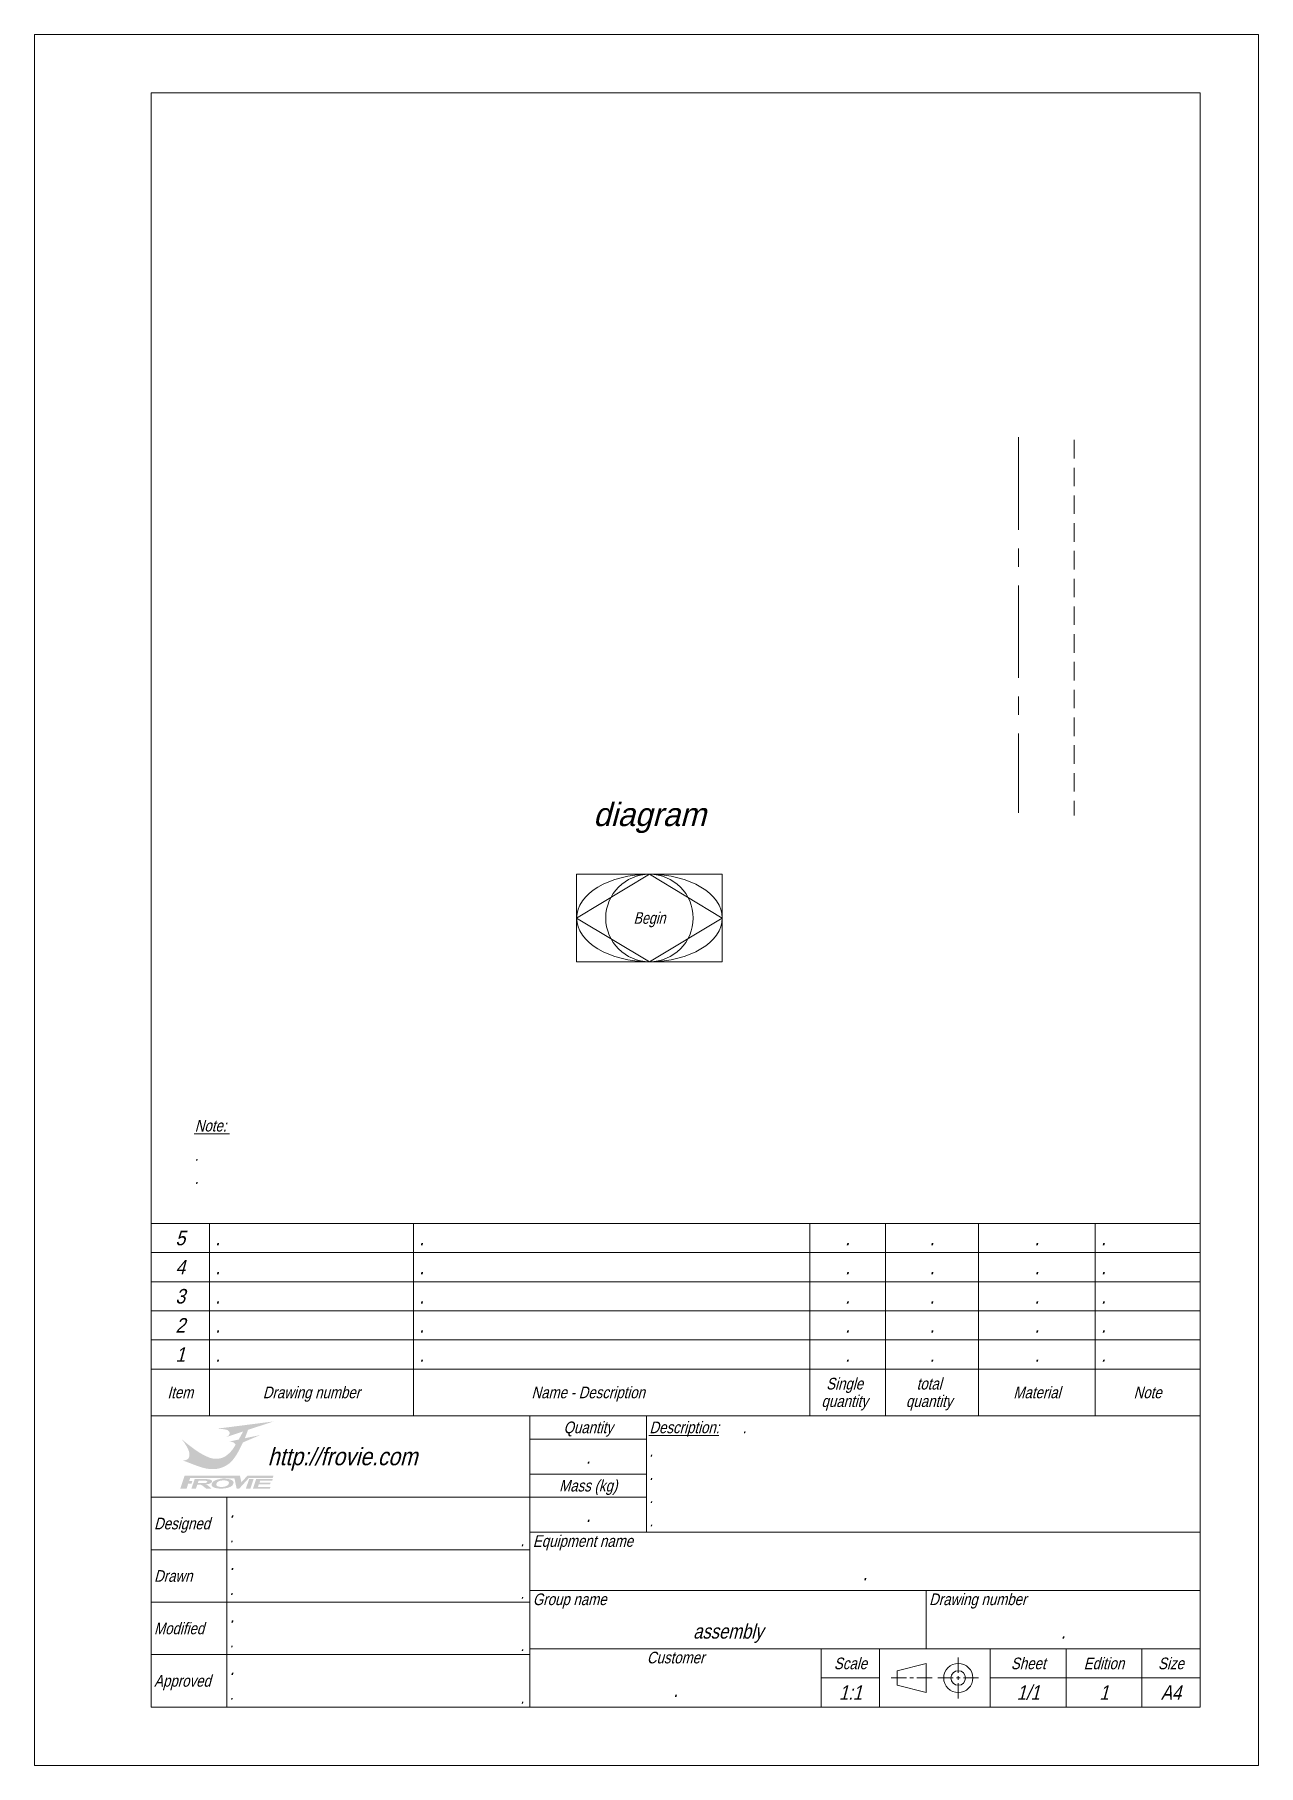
# Model space of a CAD drawing. Header units: millimetres. Extents: x 21 to 1591, y 51 to 2900.
# Drawn here: x 21.5 to 231.5, y 51.2 to 348.2 of the extents above; entities that cross this region are included whole.
import ezdxf
from ezdxf.enums import TextEntityAlignment as Align

# ---------------------------------------------------------------- set-up
doc = ezdxf.new("R2010")
doc.units = ezdxf.units.MM
doc.header["$LTSCALE"] = 0.5
doc.linetypes.add('CENTER', pattern=[50.8, 31.75, -6.35, 6.35, -6.35])
doc.linetypes.add('HIDDEN', pattern=[9.525, 6.35, -3.175])
doc.layers.get('0').update_dxf_attribs({"color": 9, "lineweight": 15})
doc.layers.get('Defpoints').update_dxf_attribs({"color": 9, "lineweight": 15})
for name, color, linetype, lineweight in [('Bill', 9, 'Continuous', 18), ('Namebox', 9, 'Continuous', 20), ('Notes', 4, 'Continuous', 20)]:
    doc.layers.add(name, color=color, linetype=linetype, lineweight=lineweight)
doc.styles.add('Capital', font='vnfonth.shx', dxfattribs={"width": 0.9, "oblique": 15})
doc.styles.add('Longhand', font='vnfont.shx', dxfattribs={"width": 0.85, "oblique": 15})

# ---------------------------------------------------------------- blocks, each defined once
blk = doc.blocks.new('A$C22B54562')
at = {"linetype": 'Continuous', "lineweight": 0, "true_color": 0x0000fe}
h = blk.add_hatch(color=5, dxfattribs=at)
edge = h.paths.add_edge_path()
edge.add_spline(control_points=[(138.5, 108), (139.6, 110.7), (141, 114.5), (142.9, 119.5), (142.9, 119.5), (142.9, 119.5), (145.2, 126), (145.2, 126), (145.2, 126), (145.2, 126), (200, 144), (200, 144), (200, 144), (200, 144), (78.3, 128.4), (78.3, 128.4), (78.3, 128.4), (78.3, 128.4), (84.4, 128.1), (84.4, 128.1), (84.4, 128.1), (89.1, 127.8), (92.8, 127.5), (95.6, 127), (95.6, 127), (101, 126.3), (104.3, 124.2), (105.5, 120.6), (105.5, 120.6), (106.4, 118.1), (105.6, 115.7), (103, 113.3), (103, 113.3), (102.2, 112.6), (101.3, 112), (100.3, 111.3), (100.3, 111.3), (100.3, 111.3), (99, 110.7), (99, 110.7), (99, 110.7), (99, 110.7), (134.8, 122.5), (134.8, 122.5), (134.8, 122.5), (134.8, 122.5), (125.3, 105.2), (125.3, 105.2), (125.3, 105.2), (125.3, 105.2), (105.3, 100.9), (105.3, 100.9), (105.3, 100.9), (109.9, 100.8), (113.5, 99.7), (116.1, 97.5), (116.1, 97.5), (117.5, 96.4), (118.3, 95.4), (118.6, 94.3), (118.6, 94.3), (114.9, 86.9), (109.9, 80.5), (103.9, 75), (103.9, 75), (100.9, 72.2), (98.2, 70.2), (96, 68.9), (96, 68.9), (93.4, 67.2), (90, 65.9), (85.9, 64.9), (85.9, 64.9), (77.5, 62.9), (69.5, 63.5), (61.7, 66.7), (61.7, 66.7), (53.9, 69.9), (46.3, 73.8), (38.8, 78.5), (38.8, 78.5), (38.8, 78.5), (30, 84.6), (30, 84.6), (30, 84.6), (16.3, 94.7), (6.5, 102.6), (0.7, 108.2), (0.7, 108.2), (4.1, 104.7), (7.5, 100.4), (10.8, 95.1), (10.8, 95.1), (13.1, 91.5), (14.8, 88.6), (15.8, 86.4), (15.8, 86.4), (17.3, 83.1), (18.2, 80.7), (18.6, 79.4), (18.6, 79.4), (19.9, 75), (19.9, 71.1), (18.9, 67.6), (18.9, 67.6), (17.8, 64.1), (15.2, 61.9), (11, 60.9), (11, 60.9), (9.7, 60.6), (8.3, 60.5), (6.9, 60.5), (6.9, 60.5), (6.9, 60.5), (5, 60.6), (5, 60.6), (5, 60.6), (5, 60.6), (29.6, 51.1), (29.6, 51.1), (29.6, 51.1), (36.9, 48.3), (43.4, 46.1), (49.2, 44.5), (49.2, 44.5), (53.7, 43.3), (57.7, 42.5), (61.4, 42.2), (61.4, 42.2), (64, 41.9), (67.4, 41.7), (71.4, 41.7), (71.4, 41.7), (77.3, 41.7), (83.6, 42.9), (90.3, 45.5), (90.3, 45.5), (95.5, 47.5), (100.3, 50.2), (104.6, 53.6), (104.6, 53.6), (107.9, 55.9), (111.3, 59.6), (115, 64.5), (115, 64.5), (117.3, 67.6), (119.5, 70.7), (121.5, 74.1), (121.5, 74.1), (123.1, 76.6), (127.4, 84.9), (134.4, 99), (134.4, 99), (134.4, 99), (171.1, 114.7), (171.1, 114.7), (171.1, 114.7), (171.1, 114.7), (138.5, 108), (138.5, 108)], knot_values=[0, 0, 0, 0, 0.025, 0.025, 0.025, 0.025, 0.05, 0.05, 0.05, 0.05, 0.075, 0.075, 0.075, 0.075, 0.1, 0.1, 0.1, 0.1, 0.125, 0.125, 0.125, 0.125, 0.15, 0.15, 0.15, 0.15, 0.175, 0.175, 0.175, 0.175, 0.2, 0.2, 0.2, 0.2, 0.225, 0.225, 0.225, 0.225, 0.25, 0.25, 0.25, 0.25, 0.275, 0.275, 0.275, 0.275, 0.3, 0.3, 0.3, 0.3, 0.325, 0.325, 0.325, 0.325, 0.35, 0.35, 0.35, 0.35, 0.375, 0.375, 0.375, 0.375, 0.4, 0.4, 0.4, 0.4, 0.425, 0.425, 0.425, 0.425, 0.45, 0.45, 0.45, 0.45, 0.475, 0.475, 0.475, 0.475, 0.5, 0.5, 0.5, 0.5, 0.525, 0.525, 0.525, 0.525, 0.55, 0.55, 0.55, 0.55, 0.575, 0.575, 0.575, 0.575, 0.6, 0.6, 0.6, 0.6, 0.625, 0.625, 0.625, 0.625, 0.65, 0.65, 0.65, 0.65, 0.675, 0.675, 0.675, 0.675, 0.7, 0.7, 0.7, 0.7, 0.725, 0.725, 0.725, 0.725, 0.75, 0.75, 0.75, 0.75, 0.775, 0.775, 0.775, 0.775, 0.8, 0.8, 0.8, 0.8, 0.825, 0.825, 0.825, 0.825, 0.85, 0.85, 0.85, 0.85, 0.875, 0.875, 0.875, 0.875, 0.9, 0.9, 0.9, 0.9, 0.925, 0.925, 0.925, 0.925, 0.95, 0.95, 0.95, 0.95, 0.975, 0.975, 0.975, 0.975, 1, 1, 1, 1], degree=3, periodic=0)
at = {"linetype": 'Continuous', "lineweight": 0, "true_color": 0xfe0000}
h = blk.add_hatch(color=1, dxfattribs=at)
edge = h.paths.add_edge_path()
edge.add_spline(control_points=[(138.7, 115.8), (138.7, 115.8), (143.5, 128), (143.5, 128), (143.5, 128), (143.5, 128), (173, 137.7), (173, 137.7), (173, 137.7), (173, 137.7), (99.9, 128.4), (99.9, 128.4), (99.9, 128.4), (104.6, 126.7), (107.3, 124.2), (108.1, 120.9), (108.1, 120.9), (108.5, 119.2), (108.3, 117.5), (107.7, 116), (107.7, 116), (128.5, 122.9), (139, 126.4), (139, 126.5), (139, 126.5), (134.8, 117.7), (129.7, 108.1), (123.8, 97.8), (123.8, 97.8), (117.8, 87.5), (113.3, 80.5), (110.2, 76.9), (110.2, 76.9), (106.3, 72.1), (101.4, 68.3), (95.7, 65.4), (95.7, 65.4), (88, 61.4), (79.9, 59.8), (71.3, 60.5), (71.3, 60.5), (63.3, 61.2), (52, 66), (37.5, 74.8), (37.5, 74.8), (33.1, 77.6), (28.5, 80.5), (23.8, 83.8), (23.8, 83.8), (23.8, 83.8), (18.3, 87.8), (18.3, 87.8), (18.3, 87.8), (18.3, 87.8), (20.8, 81.8), (20.8, 81.8), (20.8, 81.8), (22.4, 77.3), (23.2, 73.6), (23.1, 70.6), (23.1, 70.6), (23, 68.1), (22.1, 65.4), (20.2, 62.8), (20.2, 62.8), (19.3, 61.5), (18.4, 60.5), (17.5, 59.8), (17.5, 59.8), (17.5, 59.8), (19.9, 58.7), (19.9, 58.7), (19.9, 58.7), (22.7, 57.5), (27.1, 55.7), (33, 53.5), (33, 53.5), (38, 51.6), (41.5, 50.3), (43.2, 49.7), (43.2, 49.7), (46.6, 48.4), (49.8, 47.5), (52.9, 46.8), (52.9, 46.8), (60, 45.1), (66.6, 44.4), (72.7, 44.6), (72.7, 44.6), (85.6, 45.2), (96.8, 50.1), (106.3, 59.3), (106.3, 59.3), (112.8, 65.7), (119.4, 75.3), (126.1, 88.4), (126.1, 88.4), (130.5, 96.9), (134.7, 106), (138.7, 115.8)], knot_values=[0, 0, 0, 0, 0.04, 0.04, 0.04, 0.04, 0.08, 0.08, 0.08, 0.08, 0.12, 0.12, 0.12, 0.12, 0.16, 0.16, 0.16, 0.16, 0.2, 0.2, 0.2, 0.2, 0.24, 0.24, 0.24, 0.24, 0.28, 0.28, 0.28, 0.28, 0.32, 0.32, 0.32, 0.32, 0.36, 0.36, 0.36, 0.36, 0.4, 0.4, 0.4, 0.4, 0.44, 0.44, 0.44, 0.44, 0.48, 0.48, 0.48, 0.48, 0.52, 0.52, 0.52, 0.52, 0.56, 0.56, 0.56, 0.56, 0.6, 0.6, 0.6, 0.6, 0.64, 0.64, 0.64, 0.64, 0.68, 0.68, 0.68, 0.68, 0.72, 0.72, 0.72, 0.72, 0.76, 0.76, 0.76, 0.76, 0.8, 0.8, 0.8, 0.8, 0.84, 0.84, 0.84, 0.84, 0.88, 0.88, 0.88, 0.88, 0.92, 0.92, 0.92, 0.92, 0.96, 0.96, 0.96, 0.96, 1, 1, 1, 1], degree=3, periodic=0)
edge = h.paths.add_edge_path(flags=17)
edge.add_spline(control_points=[(120, 96.3), (120, 96.3), (123.8, 102.9), (123.8, 102.9), (123.8, 102.9), (123.8, 102.9), (113.9, 100.9), (113.9, 100.9), (113.9, 100.9), (116.2, 100.3), (117.9, 99.4), (119, 98.1), (119, 98.1), (119.5, 97.5), (119.9, 96.9), (120, 96.3)], knot_values=[0, 0, 0, 0, 0.25, 0.25, 0.25, 0.25, 0.5, 0.5, 0.5, 0.5, 0.75, 0.75, 0.75, 0.75, 1, 1, 1, 1], degree=3, periodic=0)
edge = h.paths.add_edge_path(flags=17)
edge.add_spline(control_points=[(137.4, 105.8), (137.4, 105.8), (152.1, 108.9), (152.1, 108.9), (152.1, 108.9), (152.1, 108.9), (135.7, 101.9), (135.7, 101.9), (135.7, 101.9), (135.7, 101.9), (137.4, 105.8), (137.4, 105.8)], knot_values=[0, 0, 0, 0, 0.333333, 0.333333, 0.333333, 0.333333, 0.666667, 0.666667, 0.666667, 0.666667, 1, 1, 1, 1], degree=3, periodic=0)
at = {"linetype": 'Continuous', "lineweight": 0, "true_color": 0x0000fe}
h = blk.add_hatch(color=5, dxfattribs=at)
edge = h.paths.add_edge_path()
edge.add_spline(control_points=[(198.1, 22.5), (198.1, 22.5), (199.9, 27.8), (199.9, 27.8), (199.9, 27.8), (199.9, 27.8), (144.1, 27.8), (144.1, 27.8), (144.1, 27.8), (144.1, 27.8), (131, 13.4), (131, 13.4), (131, 13.4), (131, 13.4), (127.9, 27.8), (127.9, 27.8), (127.9, 27.8), (127.9, 27.8), (9.2, 27.8), (9.2, 27.8), (9.2, 27.8), (9.2, 27.8), (0, 0), (0, 0), (0, 0), (0, 0), (13.5, 0), (13.5, 0), (13.5, 0), (13.5, 0), (16.9, 10.3), (16.9, 10.3), (16.9, 10.3), (16.9, 10.3), (23.9, 10.3), (23.9, 10.3), (23.9, 10.3), (23.9, 10.3), (25.9, 16), (25.9, 16), (25.9, 16), (25.9, 16), (18.9, 16), (18.9, 16), (18.9, 16), (18.9, 16), (21, 22.4), (21, 22.4), (21, 22.4), (21, 22.4), (116.1, 22.3), (116.1, 22.3), (116.1, 22.3), (116.1, 22.3), (120.8, 0), (120.8, 0), (120.8, 0), (120.8, 0), (126.5, 0), (126.5, 0), (126.5, 0), (126.5, 0), (146.8, 22.4), (146.8, 22.4), (146.8, 22.4), (146.8, 22.4), (198.1, 22.5), (198.1, 22.5)], knot_values=[0, 0, 0, 0, 0.058824, 0.058824, 0.058824, 0.058824, 0.117647, 0.117647, 0.117647, 0.117647, 0.176471, 0.176471, 0.176471, 0.176471, 0.235294, 0.235294, 0.235294, 0.235294, 0.294118, 0.294118, 0.294118, 0.294118, 0.352941, 0.352941, 0.352941, 0.352941, 0.411765, 0.411765, 0.411765, 0.411765, 0.470588, 0.470588, 0.470588, 0.470588, 0.529412, 0.529412, 0.529412, 0.529412, 0.588235, 0.588235, 0.588235, 0.588235, 0.647059, 0.647059, 0.647059, 0.647059, 0.705882, 0.705882, 0.705882, 0.705882, 0.764706, 0.764706, 0.764706, 0.764706, 0.823529, 0.823529, 0.823529, 0.823529, 0.882353, 0.882353, 0.882353, 0.882353, 0.941176, 0.941176, 0.941176, 0.941176, 1, 1, 1, 1], degree=3, periodic=0)
at = {"linetype": 'Continuous', "lineweight": 0, "true_color": 0xfe0000}
h = blk.add_hatch(color=1, dxfattribs=at)
edge = h.paths.add_edge_path()
edge.add_spline(control_points=[(23.9, 0), (23.9, 0), (30.8, 20.3), (30.8, 20.3), (30.8, 20.3), (30.8, 20.3), (51.1, 20.3), (51.1, 20.3), (51.1, 20.3), (56.2, 20.3), (59.9, 20.2), (62, 19.8), (62, 19.8), (64.2, 19.4), (65.9, 18.8), (67, 17.9), (67, 17.9), (68, 16.9), (68.4, 15.8), (68, 14.6), (68, 14.6), (67.5, 13.1), (66, 11.9), (63.5, 10.9), (63.5, 10.9), (61.1, 9.9), (57.7, 9.2), (53.4, 9), (53.4, 9), (55.3, 8.5), (56.9, 7.9), (58, 7.3), (58, 7.3), (59.2, 6.7), (60.6, 5.6), (62.4, 4), (62.4, 4), (62.4, 4), (66.9, 0), (66.9, 0), (66.9, 0), (66.9, 0), (55.4, 0), (55.4, 0), (55.4, 0), (55.4, 0), (49.9, 4.4), (49.9, 4.4), (49.9, 4.4), (47.9, 6), (46.6, 7), (45.8, 7.4), (45.8, 7.4), (45, 7.8), (44.1, 8.1), (43.2, 8.3), (43.2, 8.3), (42.2, 8.4), (40.6, 8.5), (38.4, 8.5), (38.4, 8.5), (38.4, 8.5), (36.4, 8.5), (36.4, 8.5), (36.4, 8.5), (36.4, 8.5), (33.6, 0), (33.6, 0), (33.6, 0), (33.6, 0), (23.9, 0), (23.9, 0)], knot_values=[0, 0, 0, 0, 0.055556, 0.055556, 0.055556, 0.055556, 0.111111, 0.111111, 0.111111, 0.111111, 0.166667, 0.166667, 0.166667, 0.166667, 0.222222, 0.222222, 0.222222, 0.222222, 0.277778, 0.277778, 0.277778, 0.277778, 0.333333, 0.333333, 0.333333, 0.333333, 0.388889, 0.388889, 0.388889, 0.388889, 0.444444, 0.444444, 0.444444, 0.444444, 0.5, 0.5, 0.5, 0.5, 0.555556, 0.555556, 0.555556, 0.555556, 0.611111, 0.611111, 0.611111, 0.611111, 0.666667, 0.666667, 0.666667, 0.666667, 0.722222, 0.722222, 0.722222, 0.722222, 0.777778, 0.777778, 0.777778, 0.777778, 0.833333, 0.833333, 0.833333, 0.833333, 0.888889, 0.888889, 0.888889, 0.888889, 0.944444, 0.944444, 0.944444, 0.944444, 1, 1, 1, 1], degree=3, periodic=0)
edge = h.paths.add_edge_path(flags=16)
edge.add_spline(control_points=[(37.5, 11.7), (37.5, 11.7), (44.7, 11.7), (44.7, 11.7), (44.7, 11.7), (49.3, 11.7), (52.2, 11.8), (53.4, 12), (53.4, 12), (54.6, 12.2), (55.6, 12.4), (56.4, 12.9), (56.4, 12.9), (57.2, 13.3), (57.7, 13.8), (57.9, 14.4), (57.9, 14.4), (58.2, 15.1), (57.9, 15.6), (57.2, 16), (57.2, 16), (56.5, 16.5), (55.4, 16.7), (53.8, 16.8), (53.8, 16.8), (53.1, 16.9), (50.7, 16.9), (46.8, 16.9), (46.8, 16.9), (46.8, 16.9), (39.3, 16.9), (39.3, 16.9), (39.3, 16.9), (39.3, 16.9), (37.5, 11.7), (37.5, 11.7)], knot_values=[0, 0, 0, 0, 0.111111, 0.111111, 0.111111, 0.111111, 0.222222, 0.222222, 0.222222, 0.222222, 0.333333, 0.333333, 0.333333, 0.333333, 0.444444, 0.444444, 0.444444, 0.444444, 0.555556, 0.555556, 0.555556, 0.555556, 0.666667, 0.666667, 0.666667, 0.666667, 0.777778, 0.777778, 0.777778, 0.777778, 0.888889, 0.888889, 0.888889, 0.888889, 1, 1, 1, 1], degree=3, periodic=0)
edge = h.paths.add_edge_path()
edge.add_spline(control_points=[(67.5, 10.4), (68.2, 12.5), (69.5, 14.2), (71.4, 15.6), (71.4, 15.6), (72.9, 16.7), (74.7, 17.6), (76.8, 18.4), (76.8, 18.4), (79, 19.2), (81.2, 19.8), (83.6, 20.2), (83.6, 20.2), (86.8, 20.8), (90.3, 21), (94.2, 21), (94.2, 21), (101.3, 21), (106.6, 20.1), (110.2, 18.3), (110.2, 18.3), (113.8, 16.4), (115, 13.8), (113.9, 10.5), (113.9, 10.5), (112.8, 7.2), (109.9, 4.6), (105, 2.8), (105, 2.8), (100.2, 0.9), (94.3, 0), (87.3, 0), (87.3, 0), (80.2, 0), (74.8, 0.9), (71.2, 2.8), (71.2, 2.8), (67.6, 4.6), (66.4, 7.2), (67.5, 10.4)], knot_values=[0, 0, 0, 0, 0.1, 0.1, 0.1, 0.1, 0.2, 0.2, 0.2, 0.2, 0.3, 0.3, 0.3, 0.3, 0.4, 0.4, 0.4, 0.4, 0.5, 0.5, 0.5, 0.5, 0.6, 0.6, 0.6, 0.6, 0.7, 0.7, 0.7, 0.7, 0.8, 0.8, 0.8, 0.8, 0.9, 0.9, 0.9, 0.9, 1, 1, 1, 1], degree=3, periodic=0)
edge = h.paths.add_edge_path(flags=16)
edge.add_spline(control_points=[(77.5, 10.5), (76.7, 8.2), (77.4, 6.5), (79.5, 5.3), (79.5, 5.3), (81.6, 4.1), (84.6, 3.5), (88.4, 3.5), (88.4, 3.5), (92.3, 3.5), (95.6, 4.1), (98.5, 5.3), (98.5, 5.3), (101.3, 6.5), (103.2, 8.2), (104, 10.6), (104, 10.6), (104.8, 12.9), (104.1, 14.7), (102.1, 15.8), (102.1, 15.8), (100.1, 17), (97.1, 17.5), (93.1, 17.5), (93.1, 17.5), (89.1, 17.5), (85.7, 16.9), (82.9, 15.8), (82.9, 15.8), (80.1, 14.6), (78.3, 12.9), (77.5, 10.5)], knot_values=[0, 0, 0, 0, 0.125, 0.125, 0.125, 0.125, 0.25, 0.25, 0.25, 0.25, 0.375, 0.375, 0.375, 0.375, 0.5, 0.5, 0.5, 0.5, 0.625, 0.625, 0.625, 0.625, 0.75, 0.75, 0.75, 0.75, 0.875, 0.875, 0.875, 0.875, 1, 1, 1, 1], degree=3, periodic=0)
edge = h.paths.add_edge_path()
edge.add_spline(control_points=[(140.7, 0), (140.7, 0), (147.6, 20.4), (147.6, 20.4), (147.6, 20.4), (147.6, 20.4), (157.2, 20.4), (157.2, 20.4), (157.2, 20.4), (157.2, 20.4), (150.4, 0), (150.4, 0), (150.4, 0), (150.4, 0), (140.7, 0), (140.7, 0)], knot_values=[0, 0, 0, 0, 0.25, 0.25, 0.25, 0.25, 0.5, 0.5, 0.5, 0.5, 0.75, 0.75, 0.75, 0.75, 1, 1, 1, 1], degree=3, periodic=0)
edge = h.paths.add_edge_path()
edge.add_spline(control_points=[(155.8, 0), (155.8, 0), (162.7, 20.3), (162.7, 20.3), (162.7, 20.3), (162.7, 20.3), (198.1, 20.3), (198.1, 20.3), (198.1, 20.3), (198.1, 20.3), (197, 16.9), (197, 16.9), (197, 16.9), (197, 16.9), (171.2, 16.9), (171.2, 16.9), (171.2, 16.9), (171.2, 16.9), (169.7, 12.4), (169.7, 12.4), (169.7, 12.4), (169.7, 12.4), (193.7, 12.4), (193.7, 12.4), (193.7, 12.4), (193.7, 12.4), (192.5, 9), (192.5, 9), (192.5, 9), (192.5, 9), (168.5, 9), (168.5, 9), (168.5, 9), (168.5, 9), (166.6, 3.4), (166.6, 3.4), (166.6, 3.4), (166.6, 3.4), (193.4, 3.4), (193.4, 3.4), (193.4, 3.4), (193.4, 3.4), (192.2, 0), (192.2, 0), (192.2, 0), (192.2, 0), (155.8, 0), (155.8, 0)], knot_values=[0, 0, 0, 0, 0.083333, 0.083333, 0.083333, 0.083333, 0.166667, 0.166667, 0.166667, 0.166667, 0.25, 0.25, 0.25, 0.25, 0.333333, 0.333333, 0.333333, 0.333333, 0.416667, 0.416667, 0.416667, 0.416667, 0.5, 0.5, 0.5, 0.5, 0.583333, 0.583333, 0.583333, 0.583333, 0.666667, 0.666667, 0.666667, 0.666667, 0.75, 0.75, 0.75, 0.75, 0.833333, 0.833333, 0.833333, 0.833333, 0.916667, 0.916667, 0.916667, 0.916667, 1, 1, 1, 1], degree=3, periodic=0)

msp = doc.modelspace()

# ---------------------------------------------------------------- linework, layer by layer
at = {"color": 1, "linetype": 'CENTER'}
msp.add_line((190.3407, 279.118), (190.3407, 214.6814), dxfattribs=at)
at = {"color": 8, "linetype": 'HIDDEN'}
msp.add_line((199.8763, 278.6642), (199.8763, 214.2276), dxfattribs=at)
at = {"color": 7, "ltscale": 5}
msp.add_lwpolyline([(41.4927, 61.2231), (221.4927, 61.2231), (221.4927, 338.2231), (41.4927, 338.2231)], close=True, dxfattribs=at)
at = {"ltscale": 0.5}
msp.add_lwpolyline([(114.5024, 204.134), (139.5024, 204.134), (139.5024, 189.134), (114.5024, 189.134)], close=True, dxfattribs=at)
msp.add_lwpolyline([(127.0024, 189.134), (139.5024, 196.634), (127.0024, 204.134), (114.5024, 196.634), (127.0024, 189.134)], dxfattribs=at)
msp.add_circle((127.0024, 196.634), 7.5, dxfattribs=at)
msp.add_ellipse((127.0024, 196.634), major_axis=(-12.5, 0), ratio=0.6, dxfattribs=at)
at = {"layer": 'Bill', "color": 5}
for p, q in [((41.4927, 144.2231), (221.4927, 144.2231)), ((41.4927, 139.2231), (221.4927, 139.2231)), ((41.4927, 134.2231), (221.4927, 134.2231)), ((41.4927, 129.2231), (221.4927, 129.2231)), ((41.4927, 124.2231), (221.4927, 124.2231))]:
    msp.add_line(p, q, dxfattribs=at)
at = {"layer": 'Bill', "color": 9}
for p, q in [((51.4927, 111.2231), (51.4927, 144.2231)), ((86.4927, 111.2231), (86.4927, 144.2231)), ((154.4927, 111.2231), (154.4927, 144.2231)), ((167.4927, 111.2231), (167.4927, 144.2231)), ((183.4927, 111.2231), (183.4927, 144.2231)), ((203.4927, 111.2231), (203.4927, 144.2231)), ((41.4927, 119.2231), (221.4927, 119.2231))]:
    msp.add_line(p, q, dxfattribs=at)
at = {"layer": 'Defpoints', "ltscale": 0.5}
msp.add_lwpolyline([(231.4927, 51.2231), (231.4927, 348.2231), (21.4927, 348.2231), (21.4927, 51.2231)], close=True, dxfattribs=at)
at = {"layer": 'Namebox', "color": 7}
for p, q in [((106.4927, 61.2231), (106.4927, 111.2231)), ((126.4927, 91.2231), (126.4927, 111.2231)), ((106.4927, 101.2231), (126.4927, 101.2231)), ((41.4927, 97.2231), (106.4927, 97.2231)), ((221.4927, 91.2231), (106.4927, 91.2231)), ((221.4927, 71.2231), (106.4927, 71.2231)), ((156.4927, 71.2231), (156.4927, 61.2231)), ((166.4927, 71.2231), (166.4927, 61.2231)), ((185.4927, 71.2231), (185.4927, 61.2231)), ((198.4927, 71.2231), (198.4927, 61.2231)), ((211.4927, 71.2231), (211.4927, 61.2231))]:
    msp.add_line(p, q, dxfattribs=at)
at = {"layer": 'Namebox', "color": 5}
for p, q in [((106.4927, 107.2231), (126.4927, 107.2231)), ((54.4927, 97.2231), (54.4927, 61.2231)), ((106.4927, 97.2231), (126.4927, 97.2231)), ((41.4927, 88.2231), (106.4927, 88.2231)), ((221.4927, 81.2231), (106.4927, 81.2231)), ((174.4927, 71.2231), (174.4927, 81.2231)), ((41.4927, 79.2231), (106.4927, 79.2231)), ((41.4927, 70.2231), (106.4927, 70.2231)), ((156.4927, 66.2231), (166.4927, 66.2231)), ((185.4927, 66.2231), (221.4927, 66.2231))]:
    msp.add_line(p, q, dxfattribs=at)
at = {"layer": 'Namebox'}
for p, q in [((169.4927, 67.4731), (174.4927, 68.7231)), ((174.4927, 63.7231), (174.4927, 68.7231)), ((169.4927, 64.9731), (169.4927, 67.4731)), ((169.4927, 64.9731), (174.4927, 63.7231))]:
    msp.add_line(p, q, dxfattribs=at)
at = {"layer": 'Namebox', "color": 1}
for p, q in [((179.9927, 67.1231), (179.9927, 69.7231)), ((168.4927, 66.2231), (171.0927, 66.2231)), ((171.6927, 66.2231), (172.2927, 66.2231)), ((172.8927, 66.2231), (175.4927, 66.2231)), ((176.4927, 66.2231), (179.0927, 66.2231)), ((179.6927, 66.2231), (180.2927, 66.2231)), ((179.9927, 65.9231), (179.9927, 66.5231)), ((180.8927, 66.2231), (183.4927, 66.2231)), ((179.9927, 62.7231), (179.9927, 65.3231))]:
    msp.add_line(p, q, dxfattribs=at)
at = {"layer": 'Namebox', "color": 7, "ltscale": 0.5}
msp.add_lwpolyline([(41.4927, 111.2231), (221.4927, 111.2231), (221.4927, 61.2231), (41.4927, 61.2231)], close=True, dxfattribs=at)
at = {"layer": 'Namebox'}
for radius in [2.5, 1.25]:
    msp.add_circle((179.9927, 66.2231), radius, dxfattribs=at)

# ---------------------------------------------------------------- block references
at = {"layer": 'Namebox', "linetype": 'Continuous', "lineweight": 0, "xscale": 0.0799999999999983, "yscale": 0.0799999999999983, "zscale": 0.0799999999999983}
msp.add_blockref('A$C22B54562', (46.4927, 98.7231), dxfattribs=at)

# ---------------------------------------------------------------- texts
at = {"layer": 'Bill', "color": 4, "oblique": 15}
for s, height, style, width, p in [('5', 2.5, 'Longhand', 0.9, (46.4927, 141.7231)), ('.', 2.5, 'Longhand', 0.9, (160.9927, 141.7231)), ('.', 2.5, 'Longhand', 0.9, (175.4927, 141.7231)), ('.', 2.5, 'Longhand', 0.9, (193.4927, 141.7231)), ('4', 2.5, 'Longhand', 0.9, (46.4927, 136.7231)), ('.', 2.5, 'Longhand', 0.9, (160.9927, 136.7231)), ('.', 2.5, 'Longhand', 0.9, (175.4927, 136.7231)), ('.', 2.5, 'Longhand', 0.9, (193.4927, 136.7231)), ('3', 2.5, 'Longhand', 0.9, (46.4927, 131.7231)), ('.', 2.5, 'Longhand', 0.9, (160.9927, 131.7231)), ('.', 2.5, 'Longhand', 0.9, (175.4927, 131.7231)), ('.', 2.5, 'Longhand', 0.9, (193.4927, 131.7231)), ('2', 2.5, 'Longhand', 0.9, (46.4927, 126.7231)), ('.', 2.5, 'Longhand', 0.9, (160.9927, 126.7231)), ('.', 2.5, 'Longhand', 0.9, (175.4927, 126.7231)), ('.', 2.5, 'Longhand', 0.9, (193.4927, 126.7231)), ('1', 2.5, 'Longhand', 0.9, (46.4927, 121.7231)), ('.', 2.5, 'Longhand', 0.9, (160.9927, 121.7231)), ('.', 2.5, 'Longhand', 0.9, (175.4927, 121.7231)), ('.', 2.5, 'Longhand', 0.9, (193.4927, 121.7231)), ('Item', 2, 'Capital', 0.85, (46.4927, 115.2231)), ('Drawing number', 2, 'Capital', 0.85, (68.9927, 115.2231)), ('Name - Description', 2, 'Capital', 0.85, (116.4927, 115.2231)), ('Single', 2, 'Capital', 0.85, (160.4927, 116.7231)), ('total', 2, 'Capital', 0.85, (174.9927, 116.7231)), ('Material', 2, 'Capital', 0.85, (193.4927, 115.2231)), ('Note', 2, 'Capital', 0.85, (212.4927, 115.2231)), ('quantity', 2, 'Capital', 0.85, (160.4927, 113.7231)), ('quantity', 2, 'Capital', 0.85, (174.9927, 113.7231))]:
    msp.add_text(s, height=height, dxfattribs=dict(at, style=style, width=width)).set_placement(p, align=Align.MIDDLE_CENTER)
at = {"layer": 'Bill', "color": 4, "oblique": 15, "width": 0.9}
for style, p in [('Capital', (52.4927, 141.7231)), ('Longhand', (87.4927, 141.7231)), ('Longhand', (204.4927, 141.7231)), ('Capital', (52.4927, 136.7231)), ('Longhand', (87.4927, 136.7231)), ('Longhand', (204.4927, 136.7231)), ('Capital', (52.4927, 131.7231)), ('Longhand', (87.4927, 131.7231)), ('Longhand', (204.4927, 131.7231)), ('Capital', (52.4927, 126.7231)), ('Longhand', (87.4927, 126.7231)), ('Longhand', (204.4927, 126.7231)), ('Capital', (52.4927, 121.7231)), ('Longhand', (87.4927, 121.7231)), ('Longhand', (204.4927, 121.7231))]:
    msp.add_text('.', height=2.5, dxfattribs=dict(at, style=style)).set_placement(p, align=Align.MIDDLE_LEFT)
at = {"layer": 'Namebox', "color": 4, "style": 'Capital', "oblique": 15}
msp.add_text('diagram', height=4, dxfattribs=at).set_placement((127.0024, 214.4054), align=Align.MIDDLE_CENTER)
at = {"layer": 'Namebox', "color": 4, "style": 'Longhand', "oblique": 15}
for s, width, p in [('Begin', 0.8, (127.0024, 196.634)), ('Quantity', 0.85, (116.4927, 109.2231)), ('Mass (kg)', 0.85, (116.4927, 99.2231)), ('Scale', 0.85, (161.4927, 68.7231)), ('Sheet', 0.85, (191.9927, 68.7231)), ('Edition', 0.85, (204.9927, 68.7231)), ('Size', 0.85, (216.4927, 68.7231))]:
    msp.add_text(s, height=2, dxfattribs=dict(at, width=width)).set_placement(p, align=Align.MIDDLE_CENTER)
at = {"layer": 'Namebox', "color": 4, "style": 'Longhand', "oblique": 15, "width": 0.85}
for s, p in [('%%UDescription:', (126.9927, 110.2231)), ('Equipment name', (106.9927, 90.7231)), ('Group name', (106.9927, 80.7231)), ('Drawing number', (174.9927, 80.7231))]:
    msp.add_text(s, height=2, dxfattribs=at).set_placement(p, align=Align.TOP_LEFT)
at = {"layer": 'Namebox', "color": 10, "style": 'Longhand', "oblique": 15, "width": 0.85}
for p in [(142.9927, 110.2231), (126.9927, 106.2231), (126.9927, 102.2231), (126.9927, 98.2231), (126.9927, 94.2231)]:
    msp.add_text('.', height=2, dxfattribs=at).set_placement(p, align=Align.TOP_LEFT)
at = {"layer": 'Namebox', "color": 4, "style": 'Longhand', "oblique": 15}
for s, height, width, p in [('http://frovie.com', 3, 0.9, (61.4927, 104.2231)), ('Designed', 2, 0.85, (41.9927, 92.7231)), ('.', 2, 0.85, (54.9927, 90.4731)), ('Drawn', 2, 0.85, (41.9927, 83.7231)), ('.', 2, 0.85, (54.9927, 81.4731)), ('Modified', 2, 0.85, (41.9927, 74.7231)), ('.', 2, 0.85, (54.9927, 72.4731)), ('Approved', 2, 0.85, (41.9927, 65.7231)), ('.', 2, 0.85, (54.9927, 63.4731))]:
    msp.add_text(s, height=height, dxfattribs=dict(at, width=width)).set_placement(p, align=Align.MIDDLE_LEFT)
at = {"layer": 'Namebox', "color": 10, "style": 'Longhand', "oblique": 15, "width": 0.85}
for s, p in [('.', (116.4927, 104.2231)), ('.', (116.4927, 94.2231)), ('1:1', (161.4927, 63.7231)), ('1/1', (191.9927, 63.7231)), ('1', (204.9927, 63.7231)), ('A4', (216.4927, 63.7231))]:
    msp.add_text(s, height=2.5, dxfattribs=at).set_placement(p, align=Align.MIDDLE_CENTER)
for p in [(54.9927, 94.9731), (54.9927, 85.9731), (54.9927, 76.9731), (54.9927, 67.9731)]:
    msp.add_text('.', height=2.5, dxfattribs=at).set_placement(p, align=Align.MIDDLE_LEFT)
at = {"layer": 'Namebox', "color": 4, "style": 'Longhand', "oblique": 15, "width": 0.85}
for p in [(105.4927, 88.2231), (105.4927, 79.2231), (105.4927, 70.2231), (105.4927, 61.2231)]:
    msp.add_text('.', height=2, dxfattribs=at).set_placement(p, align=Align.BOTTOM_RIGHT)
at = {"layer": 'Namebox', "color": 10, "style": 'Capital', "oblique": 15, "width": 0.85}
for s, p in [('.', (163.9927, 82.2231)), ('assembly', (140.4927, 72.2231)), ('.', (197.9927, 72.2231))]:
    msp.add_text(s, height=2.5, dxfattribs=at).set_placement(p, align=Align.BOTTOM_CENTER)
at = {"layer": 'Namebox', "color": 4, "style": 'Longhand', "oblique": 15, "width": 0.85}
msp.add_text('Customer', height=2, dxfattribs=at).set_placement((131.4927, 70.7231), align=Align.TOP_CENTER)
at = {"layer": 'Namebox', "color": 6, "style": 'Capital', "oblique": 15, "width": 0.85}
msp.add_text('.', height=2.5, dxfattribs=at).set_placement((131.4927, 62.2231), align=Align.BOTTOM_CENTER)
at = {"layer": 'Notes', "color": 4, "oblique": 15, "width": 0.85}
for s, style, p in [('%%uNote: ', 'Capital', (48.9788, 160.9957)), ('.', 'Longhand', (48.9788, 155.9957)), ('.', 'Longhand', (48.9788, 151.9957))]:
    msp.add_text(s, height=2, dxfattribs=dict(at, style=style)).set_placement(p, align=Align.MIDDLE_LEFT)

doc.saveas('drawing.dxf')
